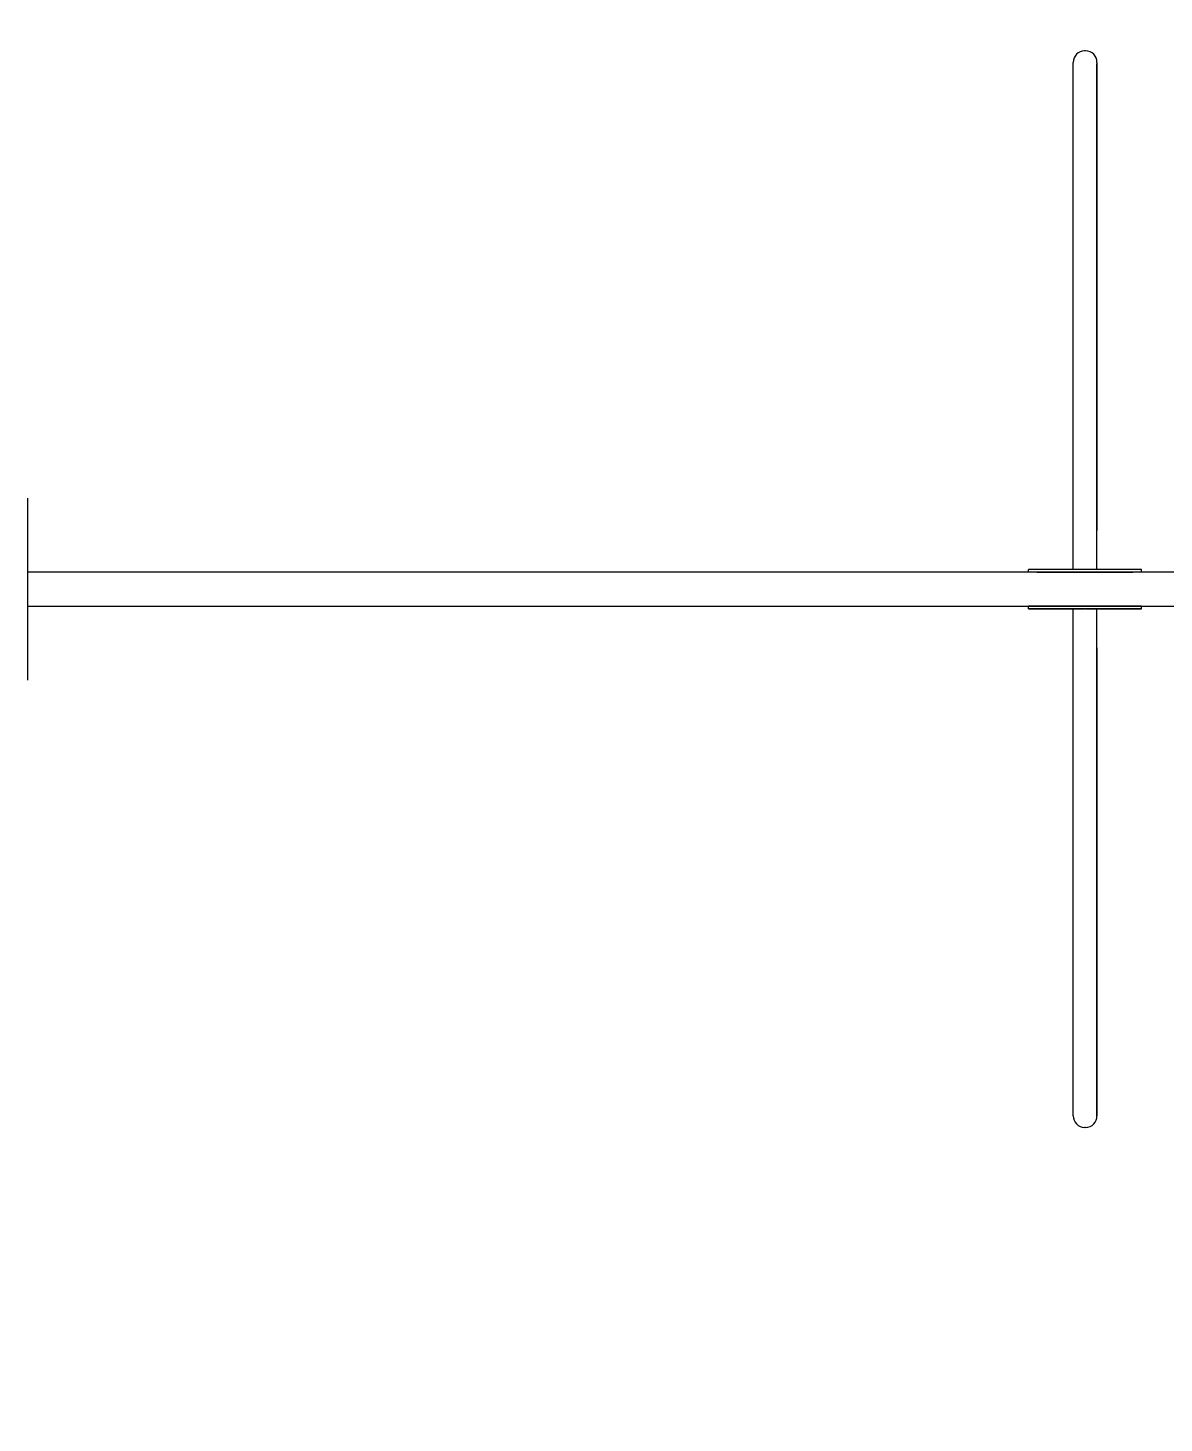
# Model space of a CAD drawing. Header units: millimetres. Extents: x -5636 to 4820, y -5607 to 4029.
# Drawn here: x 801 to 2814, y -1395 to 1077 of the extents above; entities that cross this region are included whole.
import ezdxf

# ---------------------------------------------------------------- set-up
doc = ezdxf.new("R2010")
doc.units = ezdxf.units.MM
for name, color, linetype in [('DIKOM_ОБЪЕКТ', 7, 'Continuous'), ('DIKOM_РАЗМЕР_ЗОНА', 7, 'Continuous'), ('DIKOM_РАЗМЕР_ОБЪЕКТА', 7, 'Continuous')]:
    doc.layers.add(name, color=color, linetype=linetype)
doc.styles.add('style1', font='arial.ttf', dxfattribs={"width": 0.8})
doc.dimstyles.new('1-50', dxfattribs={"dimtxt": 300, "dimasz": 200, "dimexe": 100, "dimexo": 0, "dimgap": 100, "dimtad": 1, "dimdec": 0, "dimtxsty": 'style1', "dimcen": 0, "dimclrd": 7, "dimclre": 7, "dimadec": 1, "dimazin": 2, "dimtfac": 1, "dimtdec": 0, "dimtmove": 1, "dimatfit": 3, "dimfxl": 0, "dimlwd": 25, "dimlwe": 18, "dimarcsym": 0})

# ---------------------------------------------------------------- blocks, each defined once
blk = doc.blocks.new('*D15')
at = {"layer": 'Defpoints', "color": 0, "transparency": 16777216}
for p in [(-2269.3, 1034), (4820.3, 840), (4820.3, -4465.6)]:
    blk.add_point(p, dxfattribs=at)
at = {"layer": 'DIKOM_РАЗМЕР_ОБЪЕКТА', "color": 7, "lineweight": 18, "transparency": 16777216}
for p, q in [((-2269.3, 1034), (-2269.3, -4565.6)), ((4820.3, 840), (4820.3, -4565.6))]:
    blk.add_line(p, q, dxfattribs=at)
at = {"layer": 'DIKOM_РАЗМЕР_ОБЪЕКТА', "color": 7, "lineweight": 25, "transparency": 16777216}
blk.add_line((-2069.3, -4465.6), (4620.3, -4465.6), dxfattribs=at)
at = {"layer": 'DIKOM_РАЗМЕР_ОБЪЕКТА', "color": 7, "transparency": 16777216}
for points in [[(-2069.3, -4432.3), (-2069.3, -4498.9), (-2269.3, -4465.6)], [(4620.3, -4432.3), (4620.3, -4498.9), (4820.3, -4465.6)]]:
    blk.add_solid(points, dxfattribs=at)
at = {"layer": 'DIKOM_РАЗМЕР_ОБЪЕКТА', "color": 0, "transparency": 16777216, "insert": (1882.3, -4212.4), "char_height": 300, "attachment_point": 5, "style": 'style1'}
blk.add_mtext('7100', dxfattribs=at)
blk = doc.blocks.new('*D13')
at = {"layer": 'Defpoints', "color": 0, "transparency": 16777216}
for p in [(-4159.3, 1546.6), (4820.3, -1862.8), (4820.3, -5506.7)]:
    blk.add_point(p, dxfattribs=at)
at = {"layer": 'DIKOM_РАЗМЕР_ЗОНА', "color": 7, "lineweight": 18, "transparency": 16777216}
for p, q in [((-4159.3, 1546.6), (-4159.3, -5606.7)), ((4820.3, -1862.8), (4820.3, -5606.7))]:
    blk.add_line(p, q, dxfattribs=at)
at = {"layer": 'DIKOM_РАЗМЕР_ЗОНА', "color": 7, "lineweight": 25, "transparency": 16777216}
blk.add_line((-3959.3, -5506.7), (4620.3, -5506.7), dxfattribs=at)
at = {"layer": 'DIKOM_РАЗМЕР_ЗОНА', "color": 7, "transparency": 16777216}
for points in [[(-3959.3, -5473.4), (-3959.3, -5540), (-4159.3, -5506.7)], [(4620.3, -5473.4), (4620.3, -5540), (4820.3, -5506.7)]]:
    blk.add_solid(points, dxfattribs=at)
at = {"layer": 'DIKOM_РАЗМЕР_ЗОНА', "color": 0, "transparency": 16777216, "insert": (1761.1, -5253.5), "char_height": 300, "attachment_point": 5, "style": 'style1'}
blk.add_mtext('9000', dxfattribs=at)

msp = doc.modelspace()

# ---------------------------------------------------------------- linework, layer by layer
at = {"layer": 'DIKOM_ОБЪЕКТ', "color": 7, "linetype": 'Continuous', "lineweight": 15}
for p, q in [((2652.5, 353), (2652.6, 1016.1)), ((2674.6, 1036.8), (2672.6, 1036.8)), ((2694.6, 1016.1), (2694.5, 353)), ((2694.5, 676.2), (2694.6, 1014)), ((2694.6, 1016.1), (2694.6, 1014)), ((2694.5, 118.1), (2694.5, 676.2)), ((2694.5, 351.1), (2694.5, 675.7)), ((801, 83.3), (801, 244.2)), ((2652.5, 118.1), (2652.5, 186.9)), ((2694.5, 118.1), (2694.5, 186.9)), ((4298.4, 113.1), (801, 113.1)), ((2573.5, 113.1), (2573.5, 118.1)), ((2758.5, 118.1), (2588.5, 118.1)), ((2588.5, 113.1), (2758.5, 113.1)), ((2773.5, 113.1), (2773.5, 118.1)), ((2773.5, 118.1), (2773.5, 118.1)), ((801, -78.1), (801, 82.9)), ((801, 53.1), (2573.5, 53.1)), ((801, 53.1), (4298.4, 53.1)), ((2573.5, 48.1), (2573.5, 53.1)), ((2758.5, 53.1), (2588.5, 53.1)), ((2773.5, 48.1), (2773.5, 53.1)), ((2773.5, 53.1), (2773.5, 53.1)), ((2773.5, 53.1), (4298.4, 53.1)), ((2573.5, 48.1), (2573.5, 48.1)), ((2758.5, 48.1), (2588.5, 48.1)), ((2588.5, 48.1), (2652.5, 48.1)), ((2652.5, -20.7), (2652.5, 48.1)), ((2674.5, 48.1), (2672.5, 48.1)), ((2694.5, 48.1), (2758.5, 48.1)), ((2694.5, 48.1), (2694.5, 48.1)), ((2694.5, -510.1), (2694.5, 48.1)), ((2694.5, -20.7), (2694.5, 48.1)), ((2773.5, 48.1), (2773.5, 48.1)), ((2652.6, -850.1), (2652.5, -186.8)), ((2694.5, -509.6), (2694.5, -184.9)), ((2694.5, -186.8), (2694.6, -850.1)), ((2694.6, -848), (2694.5, -510.1)), ((2694.6, -850.1), (2694.6, -848)), ((2674.6, -870.8), (2672.6, -870.8))]:
    msp.add_line(p, q, dxfattribs=at)
at = {"layer": 'DIKOM_ОБЪЕКТ', "color": 7, "linetype": 'Continuous', "lineweight": 15, "flags": 128}
for points in [[(2652.5, 186.9), (2652.5, 194.6), (2652.5, 202.4), (2652.5, 210.1), (2652.5, 217.8), (2652.5, 225.4), (2652.5, 232.9), (2652.5, 240.3), (2652.5, 247.6), (2652.5, 254.8), (2652.5, 261.9), (2652.5, 268.8), (2652.5, 275.6), (2652.5, 282.1), (2652.5, 288.5), (2652.5, 294.6), (2652.5, 300.6), (2652.5, 306.3), (2652.5, 311.8), (2652.5, 317), (2652.5, 321.9), (2652.5, 326.6), (2652.5, 331), (2652.5, 335.1), (2652.5, 338.8), (2652.5, 342.3), (2652.5, 345.5), (2652.5, 348.3), (2652.5, 350.8), (2652.5, 353)], [(2694.5, 353), (2694.5, 350.8), (2694.5, 348.3), (2694.5, 345.5), (2694.5, 342.3), (2694.5, 338.8), (2694.5, 335.1), (2694.5, 331), (2694.5, 326.6), (2694.5, 321.9), (2694.5, 317), (2694.5, 311.8), (2694.5, 306.3), (2694.5, 300.6), (2694.5, 294.6), (2694.5, 288.5), (2694.5, 282.1), (2694.5, 275.6), (2694.5, 268.8), (2694.5, 261.9), (2694.5, 254.8), (2694.5, 247.6), (2694.5, 240.3), (2694.5, 232.9), (2694.5, 225.4), (2694.5, 217.8), (2694.5, 210.1), (2694.5, 202.4), (2694.5, 194.6), (2694.5, 186.9)], [(2694.5, 186.9), (2694.5, 194.8), (2694.5, 202.8), (2694.5, 210.6), (2694.5, 218.5), (2694.5, 226.3), (2694.5, 233.9), (2694.5, 241.5), (2694.5, 249), (2694.5, 256.3), (2694.5, 263.5), (2694.5, 270.5), (2694.5, 277.3), (2694.5, 284), (2694.5, 290.4), (2694.5, 296.6), (2694.5, 302.5), (2694.5, 308.2), (2694.5, 313.6), (2694.5, 318.8), (2694.5, 323.7), (2694.5, 328.2), (2694.5, 332.5), (2694.5, 336.4), (2694.5, 340), (2694.5, 343.3), (2694.5, 346.3), (2694.5, 348.8), (2694.5, 351.1)], [(2588.5, 118.1), (2586.1, 118.1), (2583.8, 118.1), (2581.6, 118.1), (2579.6, 118.1), (2577.8, 118.1), (2576.3, 118.1), (2575.1, 118.1), (2574.2, 118.1), (2573.6, 118.1), (2573.5, 118.1)], [(2773.5, 118.1), (2773.3, 118.1), (2772.7, 118.1), (2771.8, 118.1), (2770.6, 118.1), (2769.1, 118.1), (2767.3, 118.1), (2765.3, 118.1), (2763.1, 118.1), (2760.8, 118.1), (2758.5, 118.1)], [(801, 83.3), (800.9, 83.3), (800.6, 83.3), (799.9, 83.3)], [(799.9, 82.9), (800.6, 82.9), (800.9, 82.9), (801, 82.9)], [(2588.5, 53.1), (2586.1, 53.1), (2583.8, 53.1), (2581.6, 53.1), (2579.6, 53.1), (2577.8, 53.1), (2576.3, 53.1), (2575.1, 53.1), (2574.2, 53.1), (2573.6, 53.1), (2573.5, 53.1)], [(2773.5, 53.1), (2773.3, 53.1), (2772.7, 53.1), (2771.8, 53.1), (2770.6, 53.1), (2769.1, 53.1), (2767.3, 53.1), (2765.3, 53.1), (2763.1, 53.1), (2760.8, 53.1), (2758.5, 53.1)], [(2573.5, 48.1), (2573.6, 48.1), (2574.2, 48.1), (2575.1, 48.1), (2576.3, 48.1), (2577.8, 48.1), (2579.6, 48.1), (2581.6, 48.1), (2583.8, 48.1), (2586.1, 48.1), (2588.5, 48.1)], [(2588.5, 48.1), (2586.1, 48.1), (2583.8, 48.1), (2581.6, 48.1), (2579.6, 48.1), (2577.8, 48.1), (2576.3, 48.1), (2575.1, 48.1), (2574.2, 48.1), (2573.6, 48.1), (2573.5, 48.1)], [(2594.5, 48.1), (2594.3, 48.1), (2593.7, 48.1), (2592.8, 48.1), (2591.7, 48.1), (2590.3, 48.1), (2588.8, 48.1), (2587.3, 48.1), (2585.9, 48.1), (2584.6, 48.1), (2583.6, 48.1), (2582.9, 48.1), (2582.5, 48.1), (2582.5, 48.1), (2582.9, 48.1), (2583.6, 48.1), (2584.6, 48.1), (2585.9, 48.1), (2587.3, 48.1), (2588.8, 48.1), (2590.3, 48.1), (2591.7, 48.1), (2592.8, 48.1), (2593.7, 48.1), (2594.3, 48.1), (2594.5, 48.1)], [(2652.5, 48.1), (2652.7, 48.1), (2653.3, 48.1), (2654.3, 48.1), (2655.6, 48.1), (2657.3, 48.1), (2659.4, 48.1), (2661.6, 48.1), (2664.1, 48.1), (2666.8, 48.1), (2669.6, 48.1), (2672.5, 48.1)], [(2674.5, 48.1), (2677.3, 48.1), (2680.1, 48.1), (2682.8, 48.1), (2685.3, 48.1), (2687.5, 48.1), (2689.6, 48.1), (2691.3, 48.1), (2692.6, 48.1), (2693.6, 48.1), (2694.2, 48.1), (2694.5, 48.1)], [(2764.5, 48.1), (2764.3, 48.1), (2763.7, 48.1), (2762.8, 48.1), (2761.7, 48.1), (2760.3, 48.1), (2758.8, 48.1), (2757.3, 48.1), (2755.9, 48.1), (2754.6, 48.1), (2753.6, 48.1), (2752.9, 48.1), (2752.5, 48.1), (2752.5, 48.1), (2752.9, 48.1), (2753.6, 48.1), (2754.6, 48.1), (2755.9, 48.1), (2757.3, 48.1), (2758.8, 48.1), (2760.3, 48.1), (2761.7, 48.1), (2762.8, 48.1), (2763.7, 48.1), (2764.3, 48.1), (2764.5, 48.1)], [(2773.5, 48.1), (2773.3, 48.1), (2772.7, 48.1), (2771.8, 48.1), (2770.6, 48.1), (2769.1, 48.1), (2767.3, 48.1), (2765.3, 48.1), (2763.1, 48.1), (2760.8, 48.1), (2758.5, 48.1)], [(2758.5, 48.1), (2760.8, 48.1), (2763.1, 48.1), (2765.3, 48.1), (2767.3, 48.1), (2769.1, 48.1), (2770.6, 48.1), (2771.8, 48.1), (2772.7, 48.1), (2773.3, 48.1), (2773.5, 48.1)], [(2652.5, -186.8), (2652.5, -184.7), (2652.5, -182.1), (2652.5, -179.3), (2652.5, -176.1), (2652.5, -172.7), (2652.5, -168.9), (2652.5, -164.8), (2652.5, -160.4), (2652.5, -155.7), (2652.5, -150.8), (2652.5, -145.6), (2652.5, -140.1), (2652.5, -134.4), (2652.5, -128.5), (2652.5, -122.3), (2652.5, -115.9), (2652.5, -109.4), (2652.5, -102.6), (2652.5, -95.7), (2652.5, -88.7), (2652.5, -81.5), (2652.5, -74.1), (2652.5, -66.7), (2652.5, -59.2), (2652.5, -51.6), (2652.5, -43.9), (2652.5, -36.2), (2652.5, -28.5), (2652.5, -20.7)], [(2694.5, -20.7), (2694.5, -28.5), (2694.5, -36.2), (2694.5, -43.9), (2694.5, -51.6), (2694.5, -59.2), (2694.5, -66.7), (2694.5, -74.1), (2694.5, -81.5), (2694.5, -88.7), (2694.5, -95.7), (2694.5, -102.6), (2694.5, -109.4), (2694.5, -115.9), (2694.5, -122.3), (2694.5, -128.5), (2694.5, -134.4), (2694.5, -140.1), (2694.5, -145.6), (2694.5, -150.8), (2694.5, -155.7), (2694.5, -160.4), (2694.5, -164.8), (2694.5, -168.9), (2694.5, -172.7), (2694.5, -176.1), (2694.5, -179.3), (2694.5, -182.1), (2694.5, -184.7), (2694.5, -186.8)], [(2694.5, -184.9), (2694.5, -182.7), (2694.5, -180.1), (2694.5, -177.1), (2694.5, -173.9), (2694.5, -170.2), (2694.5, -166.3), (2694.5, -162), (2694.5, -157.5), (2694.5, -152.6), (2694.5, -147.5), (2694.5, -142), (2694.5, -136.3), (2694.5, -130.4), (2694.5, -124.2), (2694.5, -117.8), (2694.5, -111.1), (2694.5, -104.3), (2694.5, -97.3), (2694.5, -90.1), (2694.5, -82.8), (2694.5, -75.3), (2694.5, -67.8), (2694.5, -60.1), (2694.5, -52.3), (2694.5, -44.5), (2694.5, -36.6), (2694.5, -28.6), (2694.5, -20.7)]]:
    msp.add_lwpolyline(points, dxfattribs=at)
at = {"layer": 'DIKOM_ОБЪЕКТ', "color": 7, "linetype": 'Continuous', "lineweight": 15}
for centre, start, end in [((2673, 1016.5), 91.0106, 180.9754), ((2674.3, 1016.5), 359.024, 88.9902), ((2673, -850.4), 179.0241, 268.9899), ((2674.3, -850.4), 271.0103, 0.9765)]:
    msp.add_arc(centre, 20.4, start, end, dxfattribs=at)

# ---------------------------------------------------------------- dimensions: what is measured, and where the dimension line sits
at = {"layer": 'DIKOM_РАЗМЕР_ЗОНА'}
dim = msp.add_linear_dim(base=(4820.3, -5506.7), p1=(-4159.3, 1546.6), p2=(4820.3, -1862.8), text='9000', dimstyle='1-50', dxfattribs=at)
dim.commit()
dim.dimension.update_dxf_attribs({"geometry": '*D13', "text_midpoint": (1761.1, -5506.7), "dimtype": 160})
at = {"layer": 'DIKOM_РАЗМЕР_ОБЪЕКТА'}
dim = msp.add_linear_dim(base=(4820.3, -4465.6), p1=(-2269.3, 1034), p2=(4820.3, 840), text='7100', dimstyle='1-50', override={"dimscale": 1, "dimtix": 0, "dimtofl": 1, "dimtmove": 1, "dimatfit": 3}, dxfattribs=at)
dim.commit()
dim.dimension.update_dxf_attribs({"geometry": '*D15', "text_midpoint": (1882.3, -4465.6), "dimtype": 160})

doc.saveas('drawing.dxf')
